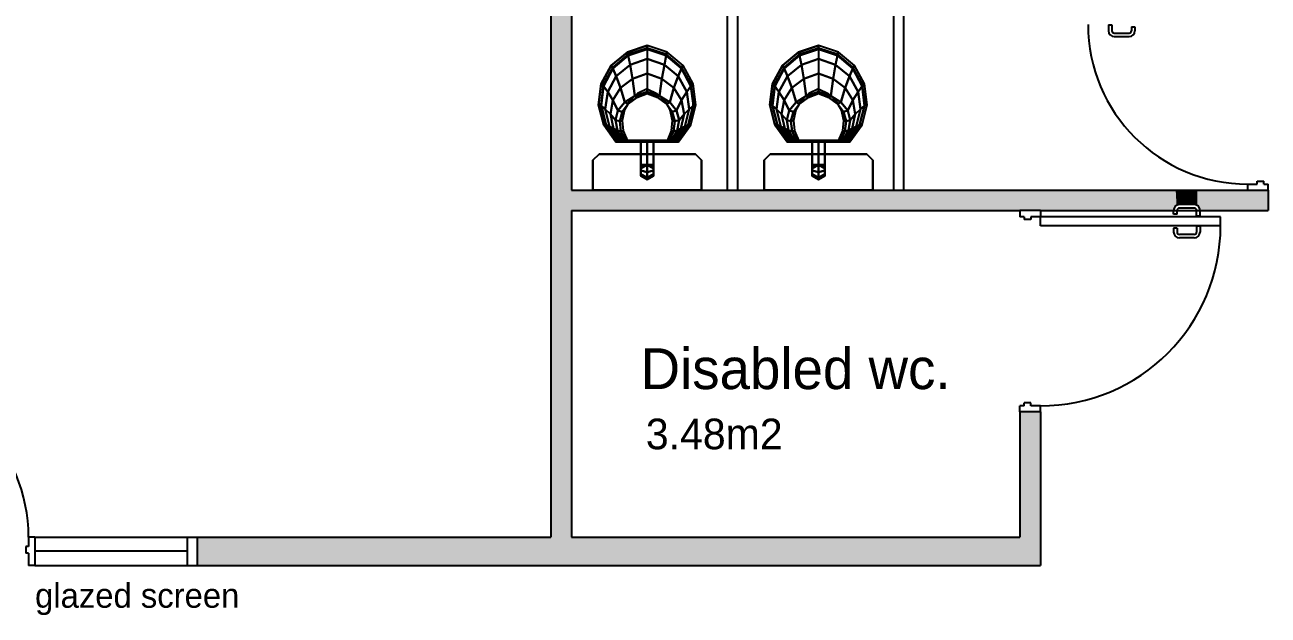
# Model space of a CAD drawing. Extents: x -3138 to 23381, y 5420 to 23275.
# Drawn here: x 5842 to 11923, y 15724 to 18612 of the extents above; entities that cross this region are included whole.
import ezdxf

# ---------------------------------------------------------------- set-up
doc = ezdxf.new("R2010")
doc.units = 0
for name, color, linetype in [('A-DOORS___FRAMES-G', 150, 'CONTINUOUS'), ('A-EXTERNAL_-WALL_G', 7, 'CONTINUOUS'), ('A-INTERNAL_WALL_G', 7, 'CONTINUOUS'), ('A-SANITARYFIXTURE-G', 140, 'CONTINUOUS'), ('AREA', 6, 'CONTINUOUS'), ('ROOM_TITLES', 7, 'CONTINUOUS'), ('TEXT', 7, 'CONTINUOUS'), ('WALLSHADE', 254, 'CONTINUOUS')]:
    doc.layers.add(name, color=color, linetype=linetype)
doc.styles.add('STYLE2', font='comic.ttf', dxfattribs={"height": 200})

# ---------------------------------------------------------------- blocks, each defined once
blk = doc.blocks.new('*U13')
at = {"layer": 'WALLSHADE', "linetype": 'CONTINUOUS'}
for points in [[(8414.7, 15966.1), (8414.7, 22415.1), (8514.7, 15966.1)], [(8514.7, 15966.1), (8414.7, 22415.1), (8514.7, 22415.1)], [(8514.7, 17703.1), (8514.7, 17803.1), (8554.7, 17703.1)], [(8554.7, 17703.1), (8514.7, 17803.1), (8554.7, 17803.1)], [(8554.7, 17703.1), (8554.7, 17803.1), (8632.7, 17703.1)], [(8632.7, 17703.1), (8554.7, 17803.1), (8632.7, 17803.1)], [(8632.7, 17703.1), (8632.7, 17803.1), (8633.9, 17703.1)], [(8633.9, 17703.1), (8632.7, 17803.1), (8633.9, 17803.1)], [(8633.9, 17703.1), (8633.9, 17803.1), (8637.4, 17703.1)], [(8637.4, 17703.1), (8633.9, 17803.1), (8637.4, 17802.4)], [(8637.4, 17703.1), (8637.4, 17802.4), (8640.9, 17703.1)], [(8640.9, 17703.1), (8637.4, 17802.4), (8640.9, 17802.4)], [(8644.4, 17703.1), (8640.9, 17802.4), (8644.4, 17803.1)], [(8640.9, 17703.1), (8640.9, 17802.4), (8644.4, 17703.1)], [(8644.4, 17703.1), (8644.4, 17803.1), (9110.7, 17703.1)], [(9110.7, 17703.1), (8644.4, 17803.1), (9110.7, 17803.1)], [(9110.7, 17703.1), (9110.7, 17803.1), (9471.6, 17703.1)], [(9471.6, 17703.1), (9110.7, 17803.1), (9471.6, 17803.1)], [(9471.6, 17703.1), (9471.6, 17803.1), (9475.1, 17703.1)], [(9475.1, 17703.1), (9471.6, 17803.1), (9475.1, 17802.4)], [(9475.1, 17703.1), (9475.1, 17802.4), (9478.7, 17703.1)], [(9478.7, 17703.1), (9475.1, 17802.4), (9478.7, 17802.4)], [(9482.1, 17703.1), (9478.7, 17802.4), (9482.1, 17803.1)], [(9478.7, 17703.1), (9478.7, 17802.4), (9482.1, 17703.1)], [(9482.1, 17703.1), (9482.1, 17803.1), (9891.7, 17703.1)], [(9891.7, 17703.1), (9482.1, 17803.1), (9891.7, 17803.1)], [(9891.7, 17703.1), (9891.7, 17803.1), (9991.7, 17703.1)], [(9991.7, 17703.1), (9891.7, 17803.1), (9991.7, 17803.1)], [(9991.7, 17703.1), (9991.7, 17803.1), (10020.7, 17703.1)], [(10020.7, 17703.1), (9991.7, 17803.1), (10020.7, 17803.1)], [(10020.7, 17703.1), (10020.7, 17803.1), (10047.7, 17703.1)], [(10047.7, 17703.1), (10020.7, 17803.1), (10047.7, 17803.1)], [(10047.7, 17703.1), (10047.7, 17803.1), (10120, 17703.1)], [(10120, 17703.1), (10047.7, 17803.1), (10120, 17803.1)], [(10120, 17703.1), (10120, 17803.1), (10120.7, 17703.1)], [(10120.7, 17703.1), (10120, 17803.1), (10120.7, 17803.1)], [(10120.7, 17703.1), (10120.7, 17803.1), (10708.7, 17703.1)], [(10708.7, 17703.1), (10120.7, 17803.1), (10708.7, 17803.1)], [(10708.7, 17703.1), (10708.7, 17803.1), (10808.7, 17703.1)], [(10808.7, 17703.1), (10708.7, 17803.1), (10808.7, 17803.1)], [(10808.7, 17703.1), (10808.7, 17803.1), (10882.7, 17703.1)], [(10882.7, 17703.1), (10808.7, 17803.1), (10882.7, 17803.1)], [(10882.7, 17703.1), (10882.7, 17803.1), (10997.7, 17703.1)], [(10997.7, 17703.1), (10882.7, 17803.1), (10997.7, 17803.1)], [(10997.7, 17703.1), (10997.7, 17803.1), (11097.7, 17703.1)], [(11097.7, 17703.1), (10997.7, 17803.1), (11097.7, 17803.1)], [(11097.7, 17703.1), (11097.7, 17803.1), (11187.7, 17703.1)], [(11187.7, 17703.1), (11097.7, 17803.1), (11187.7, 17803.1)], [(11187.7, 17703.1), (11187.7, 17803.1), (11460.3, 17703.1)], [(11460.3, 17703.1), (11187.7, 17803.1), (11460.3, 17803.1)], [(11460.3, 17704.2), (11460.3, 17803.1), (11460.8, 17709.1)], [(11460.8, 17709.1), (11460.3, 17803.1), (11460.8, 17803.1)], [(11460.8, 17709.1), (11460.8, 17803.1), (11462, 17713.9)], [(11462, 17713.9), (11460.8, 17803.1), (11462, 17803.1)], [(11462, 17713.9), (11462, 17803.1), (11464.1, 17718.4)], [(11464.1, 17718.4), (11462, 17803.1), (11464.1, 17803.1)], [(11464.1, 17718.4), (11464.1, 17803.1), (11467, 17722.5)], [(11467, 17722.5), (11464.1, 17803.1), (11467, 17803.1)], [(11467, 17722.5), (11467, 17803.1), (11470.5, 17726)], [(11470.5, 17726), (11467, 17803.1), (11470.5, 17803.1)], [(11470.5, 17726), (11470.5, 17803.1), (11474.6, 17728.9)], [(11474.6, 17728.9), (11470.5, 17803.1), (11474.6, 17803.1)], [(11474.6, 17728.9), (11474.6, 17803.1), (11479.1, 17731)], [(11479.1, 17731), (11474.6, 17803.1), (11479.1, 17803.1)], [(11479.1, 17731), (11479.1, 17803.1), (11483.9, 17732.2)], [(11483.9, 17732.2), (11479.1, 17803.1), (11483.9, 17803.1)], [(11483.9, 17732.2), (11483.9, 17803.1), (11488.8, 17732.7)], [(11488.8, 17732.7), (11483.9, 17803.1), (11488.8, 17803.1)], [(11488.8, 17732.7), (11488.8, 17803.1), (11561.3, 17732.7)], [(11561.3, 17732.7), (11488.8, 17803.1), (11561.3, 17803.1)], [(11561.3, 17732.7), (11561.3, 17803.1), (11566.3, 17732.2)], [(11566.3, 17732.2), (11561.3, 17803.1), (11566.3, 17803.1)], [(11566.3, 17732.2), (11566.3, 17803.1), (11571.1, 17731)], [(11571.1, 17731), (11566.3, 17803.1), (11571.1, 17803.1)], [(11571.1, 17731), (11571.1, 17803.1), (11575.6, 17728.9)], [(11575.6, 17728.9), (11571.1, 17803.1), (11575.6, 17803.1)], [(11575.6, 17728.9), (11575.6, 17803.1), (11579.6, 17726)], [(11579.6, 17726), (11575.6, 17803.1), (11579.6, 17803.1)], [(11579.6, 17726), (11579.6, 17803.1), (11583.2, 17722.5)], [(11583.2, 17722.5), (11579.6, 17803.1), (11583.2, 17803.1)], [(11583.2, 17722.5), (11583.2, 17803.1), (11586, 17718.4)], [(11586, 17718.4), (11583.2, 17803.1), (11586, 17803.1)], [(11586, 17718.4), (11586, 17803.1), (11588.1, 17713.9)], [(11588.1, 17713.9), (11586, 17803.1), (11588.1, 17803.1)], [(11588.1, 17713.9), (11588.1, 17803.1), (11589.4, 17709.1)], [(11589.4, 17709.1), (11588.1, 17803.1), (11589.4, 17803.1)], [(11589.4, 17709.1), (11589.4, 17803.1), (11589.8, 17704.2)], [(11589.8, 17704.2), (11589.4, 17803.1), (11589.8, 17803.1)], [(11589.8, 17703.1), (11589.8, 17803.1), (11822.7, 17703.1)], [(11822.7, 17703.1), (11589.8, 17803.1), (11822.7, 17803.1)], [(11822.7, 17703.1), (11822.7, 17803.1), (11922.7, 17703.1)], [(11922.7, 17703.1), (11822.7, 17803.1), (11922.7, 17803.1)], [(10708.7, 15966.1), (10708.7, 16718.1), (10808.7, 15966.1)], [(10808.7, 15966.1), (10708.7, 16718.1), (10808.7, 16718.1)], [(6684.7, 15966.1), (6684.7, 16106.1), (7107.7, 15966.1)], [(7107.7, 15966.1), (6684.7, 16106.1), (7107.7, 16106.1)], [(7107.7, 15966.1), (7107.7, 16106.1), (7466.7, 15966.1)], [(7466.7, 15966.1), (7107.7, 16106.1), (7466.7, 16106.1)], [(7466.7, 15966.1), (7466.7, 16106.1), (7566.7, 15966.1)], [(7566.7, 15966.1), (7466.7, 16106.1), (7566.7, 16106.1)], [(7566.7, 15966.1), (7566.7, 16106.1), (8115.7, 15966.1)], [(8115.7, 15966.1), (7566.7, 16106.1), (8115.7, 16106.1)], [(8115.7, 15966.1), (8115.7, 16106.1), (8118, 15966.1)], [(8118, 15966.1), (8115.7, 16106.1), (8118, 16106.1)], [(8118, 15966.1), (8118, 16106.1), (8118.5, 15966.1)], [(8118.5, 15966.1), (8118, 16106.1), (8118.5, 16106.1)], [(8118.5, 15966.1), (8118.5, 16106.1), (8119.7, 15966.1)], [(8119.7, 15966.1), (8118.5, 16106.1), (8119.7, 16106.1)], [(8119.7, 15966.1), (8119.7, 16106.1), (8121.8, 15966.1)], [(8121.8, 15966.1), (8119.7, 16106.1), (8121.8, 16106.1)], [(8121.8, 15966.1), (8121.8, 16106.1), (8124.7, 15966.1)], [(8124.7, 15966.1), (8121.8, 16106.1), (8124.7, 16106.1)], [(8124.7, 15966.1), (8124.7, 16106.1), (8128.2, 15966.1)], [(8128.2, 15966.1), (8124.7, 16106.1), (8128.2, 16106.1)], [(8128.2, 15966.1), (8128.2, 16106.1), (8132.3, 15966.1)], [(8132.3, 15966.1), (8128.2, 16106.1), (8132.3, 16106.1)], [(8132.3, 15966.1), (8132.3, 16106.1), (8136.8, 15966.1)], [(8136.8, 15966.1), (8132.3, 16106.1), (8136.8, 16106.1)], [(8136.8, 15966.1), (8136.8, 16106.1), (8141.6, 15966.1)], [(8141.6, 15966.1), (8136.8, 16106.1), (8141.6, 16106.1)], [(8141.6, 15966.1), (8141.6, 16106.1), (8146.5, 15966.1)], [(8146.5, 15966.1), (8141.6, 16106.1), (8146.5, 16106.1)], [(8146.5, 15966.1), (8146.5, 16106.1), (8219, 15966.1)], [(8219, 15966.1), (8146.5, 16106.1), (8219, 16106.1)], [(8219, 15966.1), (8219, 16106.1), (8224, 15966.1)], [(8224, 15966.1), (8219, 16106.1), (8224, 16106.1)], [(8224, 15966.1), (8224, 16106.1), (8228.8, 15966.1)], [(8228.8, 15966.1), (8224, 16106.1), (8228.8, 16106.1)], [(8228.8, 15966.1), (8228.8, 16106.1), (8233.3, 15966.1)], [(8233.3, 15966.1), (8228.8, 16106.1), (8233.3, 16106.1)], [(8233.3, 15966.1), (8233.3, 16106.1), (8237.3, 15966.1)], [(8237.3, 15966.1), (8233.3, 16106.1), (8237.3, 16106.1)], [(8237.3, 15966.1), (8237.3, 16106.1), (8240.9, 15966.1)], [(8240.9, 15966.1), (8237.3, 16106.1), (8240.9, 16106.1)], [(8240.9, 15966.1), (8240.9, 16106.1), (8243.7, 15966.1)], [(8243.7, 15966.1), (8240.9, 16106.1), (8243.7, 16106.1)], [(8243.7, 15966.1), (8243.7, 16106.1), (8245.8, 15966.1)], [(8245.8, 15966.1), (8243.7, 16106.1), (8245.8, 16106.1)], [(8245.8, 15966.1), (8245.8, 16106.1), (8247.1, 15966.1)], [(8247.1, 15966.1), (8245.8, 16106.1), (8247.1, 16106.1)], [(8247.1, 15966.1), (8247.1, 16106.1), (8247.5, 15966.1)], [(8247.5, 15966.1), (8247.1, 16106.1), (8247.5, 16106.1)], [(8247.5, 15966.1), (8247.5, 16106.1), (8414.7, 15966.1)], [(8414.7, 15966.1), (8247.5, 16106.1), (8414.7, 16106.1)], [(8514.7, 15966.1), (8514.7, 16106.1), (8554.7, 15966.1)], [(8554.7, 15966.1), (8514.7, 16106.1), (8554.7, 16106.1)], [(8554.7, 15966.1), (8554.7, 16106.1), (8632.7, 15966.1)], [(8632.7, 15966.1), (8554.7, 16106.1), (8632.7, 16106.1)], [(8632.7, 15966.1), (8632.7, 16106.1), (8633.9, 15966.1)], [(8633.9, 15966.1), (8632.7, 16106.1), (8633.9, 16106.1)], [(8633.9, 15966.1), (8633.9, 16106.1), (8637.4, 15966.1)], [(8637.4, 15966.1), (8633.9, 16106.1), (8637.4, 16106.1)], [(8637.4, 15966.1), (8637.4, 16106.1), (8640.9, 15966.1)], [(8640.9, 15966.1), (8637.4, 16106.1), (8640.9, 16106.1)], [(8640.9, 15966.1), (8640.9, 16106.1), (8644.4, 15966.1)], [(8644.4, 15966.1), (8640.9, 16106.1), (8644.4, 16106.1)], [(8644.4, 15966.1), (8644.4, 16106.1), (9110.7, 15966.1)], [(9110.7, 15966.1), (8644.4, 16106.1), (9110.7, 16106.1)], [(9110.7, 15966.1), (9110.7, 16106.1), (9471.6, 15966.1)], [(9471.6, 15966.1), (9110.7, 16106.1), (9471.6, 16106.1)], [(9471.6, 15966.1), (9471.6, 16106.1), (9475.1, 15966.1)], [(9475.1, 15966.1), (9471.6, 16106.1), (9475.1, 16106.1)], [(9475.1, 15966.1), (9475.1, 16106.1), (9478.7, 15966.1)], [(9478.7, 15966.1), (9475.1, 16106.1), (9478.7, 16106.1)], [(9478.7, 15966.1), (9478.7, 16106.1), (9482.1, 15966.1)], [(9482.1, 15966.1), (9478.7, 16106.1), (9482.1, 16106.1)], [(9482.1, 15966.1), (9482.1, 16106.1), (9891.7, 15966.1)], [(9891.7, 15966.1), (9482.1, 16106.1), (9891.7, 16106.1)], [(9891.7, 15966.1), (9891.7, 16106.1), (9991.7, 15966.1)], [(9991.7, 15966.1), (9891.7, 16106.1), (9991.7, 16106.1)], [(9991.7, 15966.1), (9991.7, 16106.1), (10020.7, 15966.1)], [(10020.7, 15966.1), (9991.7, 16106.1), (10020.7, 16106.1)], [(10020.7, 15966.1), (10020.7, 16106.1), (10047.7, 15966.1)], [(10047.7, 15966.1), (10020.7, 16106.1), (10047.7, 16106.1)], [(10047.7, 15966.1), (10047.7, 16106.1), (10120, 15966.1)], [(10120, 15966.1), (10047.7, 16106.1), (10120, 16106.1)], [(10120, 15966.1), (10120, 16106.1), (10120.7, 15966.1)], [(10120.7, 15966.1), (10120, 16106.1), (10120.7, 16106.1)], [(10120.7, 15966.1), (10120.7, 16106.1), (10708.7, 15966.1)], [(10708.7, 15966.1), (10120.7, 16106.1), (10708.7, 16106.1)]]:
    blk.add_solid(points, dxfattribs=at)
blk = doc.blocks.new('*X17')
at = {"layer": 'A-SANITARYFIXTURE-G', "color": 140, "linetype": 'CONTINUOUS'}
for points in [[(9626.2, 18478.7, 472), (9632.1, 18468.2, 483.8), (9723.4, 18498.6, 483.8), (9723.4, 18511.1, 472)], [(9723.4, 18511.1, 472), (9723.4, 18498.6, 483.8), (9814.7, 18468.2, 483.8), (9820.5, 18478.7, 472)], [(9547.6, 18413.1, 472), (9556.9, 18405.5, 483.8), (9632.1, 18468.2, 483.8), (9626.2, 18478.7, 472)], [(9820.5, 18478.7, 472), (9814.7, 18468.2, 483.8), (9889.9, 18405.5, 483.8), (9899.2, 18413.1, 472)], [(9498.4, 18323.3, 472), (9509.8, 18319.6, 483.8), (9556.9, 18405.5, 483.8), (9547.6, 18413.1, 472)], [(9899.2, 18413.1, 472), (9889.9, 18405.5, 483.8), (9937, 18319.6, 483.8), (9948.4, 18323.3, 472)], [(9485.4, 18221.7, 472), (9497.4, 18222.4, 483.8), (9509.8, 18319.6, 483.8), (9498.4, 18323.3, 472)], [(9948.4, 18323.3, 472), (9937, 18319.6, 483.8), (9949.4, 18222.4, 483.8), (9961.4, 18221.7, 472)], [(9510.4, 18122.4, 472), (9521.3, 18127.4, 483.8), (9497.4, 18222.4, 483.8), (9485.4, 18221.7, 472)], [(9961.4, 18221.7, 472), (9949.4, 18222.4, 483.8), (9925.5, 18127.4, 483.8), (9936.4, 18122.4, 472)], [(9510.4, 18122.4, 472), (9570, 18039.1, 472), (9579.6, 18045.9, 483.8), (9521.3, 18127.4, 483.8)], [(9936.4, 18122.4, 472), (9925.5, 18127.4, 483.8), (9867.2, 18045.9, 483.8), (9876.8, 18039.1, 472)], [(9867.2, 18045.9, 483.8), (9579.6, 18045.9, 483.8), (9570, 18039.1, 472), (9876.8, 18039.1, 472)], [(9626.4, 18044.9), (9626.4, 18039.1), (9570, 18039.1, 472)], [(9876.8, 18039.2, 472), (9570, 18039.2, 472), (9626.4, 18039.2), (9820.4, 18039.1)], [(9867.2, 18045.9, 507.4), (9579.6, 18045.9, 507.4), (9579.6, 18045.9, 483.8), (9867.2, 18045.9, 483.8)], [(9820.4, 18044.9), (9876.8, 18039.1, 472), (9876.8, 18039.1, 472), (9820.4, 18039.1)], [(9458.1, 17950.6, 708), (9458.1, 17950.6, 1156.4), (9487.6, 17980.1, 1156.4), (9487.6, 17980.1, 708)], [(9458.1, 17803.1, 708), (9458.1, 17803.1, 1156.4), (9458.1, 17950.6, 1156.4), (9458.1, 17950.6, 708)], [(9487.6, 17980.1, 708), (9487.6, 17980.1, 1156.4), (9959.2, 17980.1, 1156.4), (9959.2, 17980.1, 708)], [(9959.2, 17980.1, 708), (9959.2, 17980.1, 1156.4), (9988.7, 17950.6, 1156.4), (9988.7, 17950.6, 708)], [(9988.7, 17950.6, 708), (9988.7, 17950.6, 1156.4), (9988.7, 17803.1, 1156.4), (9988.7, 17803.1, 708)], [(9988.7, 17803.1, 708), (9988.7, 17803.1, 1156.4), (9458.1, 17803.1, 1156.4), (9458.1, 17803.1, 708)]]:
    blk.add_3dface(points, dxfattribs=at)
for points, invisible_edges in [([(9632.1, 18468.2, 507.4), (9814.7, 18468.2, 507.4), (9814.7, 18468.2, 507.4), (9723.4, 18498.6, 507.4)], 1), ([(9889.9, 18405.5, 507.4), (9814.7, 18468.2, 507.4), (9632.1, 18468.2, 507.4), (9556.9, 18405.5, 507.4)], 10), ([(9937, 18319.6, 507.4), (9889.9, 18405.5, 507.4), (9556.9, 18405.5, 507.4), (9509.8, 18319.6, 507.4)], 10), ([(9497.4, 18222.4, 507.4), (9949.4, 18222.4, 507.4), (9937, 18319.6, 507.4), (9509.8, 18319.6, 507.4)], 5), ([(9521.3, 18127.4, 507.4), (9925.5, 18127.4, 507.4), (9949.4, 18222.4, 507.4), (9497.4, 18222.4, 507.4)], 5), ([(9867.2, 18045.9, 507.4), (9925.5, 18127.4, 507.4), (9521.3, 18127.4, 507.4), (9579.6, 18045.9, 507.4)], 2), ([(9959.2, 17980.1, 708), (9988.7, 17950.6, 708), (9458.1, 17950.6, 708), (9487.6, 17980.1, 708)], 2), ([(9959.2, 17980.1, 1156.4), (9487.6, 17980.1, 1156.4), (9458.1, 17950.6, 1156.4), (9988.7, 17950.6, 1156.4)], 4), ([(9458.1, 17803.1, 708), (9458.1, 17950.6, 708), (9988.7, 17950.6, 708), (9988.7, 17803.1, 708)], 2), ([(9458.1, 17803.1, 1156.4), (9988.7, 17803.1, 1156.4), (9988.7, 17950.6, 1156.4), (9458.1, 17950.6, 1156.4)], 4)]:
    blk.add_3dface(points, dxfattribs=dict(at, invisible_edges=invisible_edges))
mesh = blk.add_polymesh((7, 7), dxfattribs=at)
for k, corner in enumerate([(9570, 18039.1, 472), (9510.4, 18122.4, 472), (9485.4, 18221.7, 472), (9498.4, 18323.3, 472), (9547.6, 18413.1, 472), (9626.2, 18478.7, 472), (9723.4, 18511.1, 472), (9579.4, 18040.1, 393.3), (9522.3, 18120.5, 392), (9497.8, 18215.8, 388.6), (9509.4, 18312.9, 384.3), (9555.6, 18398.6, 379.9), (9630.3, 18461.5, 376.6), (9723.4, 18492.8, 375.3), (9588.8, 18041, 314.7), (9539.1, 18114.4, 312.8), (9518.5, 18199.4, 308), (9529.9, 18285.2, 301.8), (9572.1, 18360.8, 295.6), (9639.5, 18416.5, 290.9), (9723.4, 18445.4, 289), (9598.2, 18042, 236), (9558.2, 18105.3, 234.9), (9543.2, 18175.2, 232.3), (9555.2, 18243.9, 228.8), (9592.7, 18303.9, 225.4), (9651.2, 18348.6, 222.7), (9723.4, 18373.6, 221.7), (9607.6, 18043, 157.3), (9577.3, 18095, 159.3), (9568, 18146.3, 164.1), (9580.5, 18193.7, 170.4), (9613.4, 18233.9, 176.6), (9662.9, 18264.2, 181.5), (9723.4, 18283.9, 183.4), (9617, 18044, 78.7), (9594.1, 18091.8, 80), (9588.6, 18140.4, 83.2), (9601, 18186.3, 87.4), (9629.8, 18225.9, 91.6), (9672.1, 18256.7, 94.9), (9723.4, 18276.9, 96.2), (9626.4, 18044.9), (9606, 18092.9), (9601.1, 18144.9), (9612, 18195.8), (9637.9, 18241.1), (9676.2, 18276.5), (9723.4, 18298.7)]):
    mesh.set_mesh_vertex(divmod(k, 7), corner)
mesh = blk.add_polymesh((2, 13), dxfattribs=at)
for k, corner in enumerate([(9867.2, 18045.9, 507.4), (9925.5, 18127.4, 507.4), (9949.4, 18222.4, 507.4), (9937, 18319.6, 507.4), (9889.9, 18405.5, 507.4), (9814.7, 18468.2, 507.4), (9723.4, 18498.6, 507.4), (9632.1, 18468.2, 507.4), (9556.9, 18405.5, 507.4), (9509.8, 18319.6, 507.4), (9497.4, 18222.4, 507.4), (9521.3, 18127.4, 507.4), (9579.6, 18045.9, 507.4), (9867.2, 18045.9, 483.8), (9925.5, 18127.4, 483.8), (9949.4, 18222.4, 483.8), (9937, 18319.6, 483.8), (9889.9, 18405.5, 483.8), (9814.7, 18468.2, 483.8), (9723.4, 18498.6, 483.8), (9632.1, 18468.2, 483.8), (9556.9, 18405.5, 483.8), (9509.8, 18319.6, 483.8), (9497.4, 18222.4, 483.8), (9521.3, 18127.4, 483.8), (9579.6, 18045.9, 483.8)]):
    mesh.set_mesh_vertex(divmod(k, 13), corner)
mesh = blk.add_polymesh((7, 7), dxfattribs=at)
for k, corner in enumerate([(9876.8, 18039.1, 472), (9936.4, 18122.4, 472), (9961.4, 18221.7, 472), (9948.4, 18323.3, 472), (9899.2, 18413.1, 472), (9820.5, 18478.7, 472), (9723.4, 18511.1, 472), (9867.4, 18040.1, 393.3), (9924.4, 18120.5, 392), (9948.9, 18215.8, 388.6), (9937.3, 18312.9, 384.3), (9891.1, 18398.6, 379.9), (9816.5, 18461.5, 376.6), (9723.4, 18492.8, 375.3), (9858, 18041, 314.7), (9907.7, 18114.4, 312.8), (9928.3, 18199.4, 308), (9916.8, 18285.2, 301.8), (9874.7, 18360.8, 295.6), (9807.3, 18416.5, 290.9), (9723.4, 18445.4, 289), (9848.6, 18042, 236), (9888.6, 18105.3, 234.9), (9903.5, 18175.2, 232.3), (9891.6, 18243.9, 228.8), (9854, 18303.9, 225.4), (9795.6, 18348.6, 222.7), (9723.4, 18373.6, 221.7), (9839.2, 18043, 157.3), (9869.4, 18095, 159.3), (9878.8, 18146.3, 164.1), (9866.3, 18193.7, 170.4), (9833.4, 18233.9, 176.6), (9783.8, 18264.2, 181.5), (9723.4, 18283.9, 183.4), (9829.8, 18044, 78.7), (9852.7, 18091.8, 80), (9858.1, 18140.4, 83.2), (9845.8, 18186.3, 87.4), (9816.9, 18225.9, 91.6), (9774.7, 18256.7, 94.9), (9723.4, 18276.9, 96.2), (9820.4, 18044.9), (9840.8, 18092.9), (9845.7, 18144.9), (9834.7, 18195.8), (9808.9, 18241.1), (9770.6, 18276.5), (9723.4, 18298.7)]):
    mesh.set_mesh_vertex(divmod(k, 7), corner)
mesh = blk.add_polymesh((2, 7), dxfattribs=at)
for k, corner in enumerate([(9692.7, 17926.9, 411), (9723.4, 17926.9, 428.7), (9754, 17926.9, 411), (9754, 17926.9, 375.6), (9723.4, 17926.9, 357.9), (9692.7, 17926.9, 375.6), (9692.7, 17926.9, 411), (9692.7, 18039.9, 411), (9723.4, 18039.9, 428.7), (9754, 18039.9, 411), (9754, 18039.9, 375.6), (9723.4, 18039.9, 357.9), (9692.7, 18039.9, 375.6), (9692.7, 18039.9, 411)]):
    mesh.set_mesh_vertex(divmod(k, 7), corner)
mesh = blk.add_polymesh((2, 7), dxfattribs=at)
for k, corner in enumerate([(9723.4, 17927, 708), (9692.7, 17909.3, 708), (9692.7, 17873.9, 708), (9723.4, 17856.2, 708), (9754, 17873.9, 708), (9754, 17909.3, 708), (9723.4, 17927, 708), (9723.4, 17927, 428.7), (9692.7, 17909.3, 428.7), (9692.7, 17873.9, 428.7), (9723.4, 17856.2, 428.7), (9754, 17873.9, 428.7), (9754, 17909.3, 428.7), (9723.4, 17927, 428.7)]):
    mesh.set_mesh_vertex(divmod(k, 7), corner)
mesh = blk.add_polymesh((4, 7), dxfattribs=at)
for k, corner in enumerate([(9723.4, 17926.9, 428.7), (9692.7, 17909.2, 428.7), (9692.7, 17873.8, 428.7), (9723.4, 17856.1, 428.7), (9754, 17873.8, 428.7), (9754, 17909.2, 428.7), (9723.4, 17926.9, 428.7), (9723.4, 17926.9, 428.7), (9692.7, 17911.5, 419.9), (9692.7, 17880.9, 402.2), (9723.4, 17865.5, 393.3), (9754, 17880.9, 402.2), (9754, 17911.5, 419.9), (9723.4, 17926.9, 428.7), (9723.4, 17926.9, 428.7), (9692.7, 17918, 413.4), (9692.7, 17900.3, 382.7), (9723.4, 17891.5, 367.4), (9754, 17900.3, 382.7), (9754, 17918, 413.4), (9723.4, 17926.9, 428.7), (9723.4, 17926.9, 428.7), (9692.7, 17926.9, 411), (9692.7, 17926.9, 375.6), (9723.4, 17926.9, 357.9), (9754, 17926.9, 375.6), (9754, 17926.9, 411), (9723.4, 17926.9, 428.7)]):
    mesh.set_mesh_vertex(divmod(k, 7), corner)
blk = doc.blocks.new('*X18')
at = {"layer": 'A-SANITARYFIXTURE-G', "color": 140, "linetype": 'CONTINUOUS'}
for points in [[(8788.5, 18478.7, 472), (8794.3, 18468.2, 483.8), (8885.6, 18498.6, 483.8), (8885.6, 18511.1, 472)], [(8885.6, 18511.1, 472), (8885.6, 18498.6, 483.8), (8977, 18468.2, 483.8), (8982.8, 18478.7, 472)], [(8709.9, 18413.1, 472), (8719.1, 18405.5, 483.8), (8794.3, 18468.2, 483.8), (8788.5, 18478.7, 472)], [(8982.8, 18478.7, 472), (8977, 18468.2, 483.8), (9052.2, 18405.5, 483.8), (9061.4, 18413.1, 472)], [(8660.6, 18323.3, 472), (8672.1, 18319.6, 483.8), (8719.1, 18405.5, 483.8), (8709.9, 18413.1, 472)], [(9061.4, 18413.1, 472), (9052.2, 18405.5, 483.8), (9099.2, 18319.6, 483.8), (9110.6, 18323.3, 472)], [(8647.7, 18221.7, 472), (8659.6, 18222.4, 483.8), (8672.1, 18319.6, 483.8), (8660.6, 18323.3, 472)], [(9110.6, 18323.3, 472), (9099.2, 18319.6, 483.8), (9111.7, 18222.4, 483.8), (9123.6, 18221.7, 472)], [(8672.7, 18122.4, 472), (8683.6, 18127.4, 483.8), (8659.6, 18222.4, 483.8), (8647.7, 18221.7, 472)], [(9123.6, 18221.7, 472), (9111.7, 18222.4, 483.8), (9087.7, 18127.4, 483.8), (9098.6, 18122.4, 472)], [(8672.7, 18122.4, 472), (8732.2, 18039.1, 472), (8741.8, 18045.9, 483.8), (8683.6, 18127.4, 483.8)], [(9098.6, 18122.4, 472), (9087.7, 18127.4, 483.8), (9029.5, 18045.9, 483.8), (9039, 18039.1, 472)], [(9029.5, 18045.9, 483.8), (8741.8, 18045.9, 483.8), (8732.2, 18039.1, 472), (9039, 18039.1, 472)], [(8788.7, 18044.9), (8788.7, 18039.1), (8732.2, 18039.1, 472)], [(9039, 18039.2, 472), (8732.2, 18039.2, 472), (8788.7, 18039.2), (8982.6, 18039.1)], [(9029.5, 18045.9, 507.4), (8741.8, 18045.9, 507.4), (8741.8, 18045.9, 483.8), (9029.5, 18045.9, 483.8)], [(8982.6, 18044.9), (9039, 18039.1, 472), (9039, 18039.1, 472), (8982.6, 18039.1)], [(8620.3, 17950.6, 708), (8620.3, 17950.6, 1156.4), (8649.8, 17980.1, 1156.4), (8649.8, 17980.1, 708)], [(8620.3, 17803.1, 708), (8620.3, 17803.1, 1156.4), (8620.3, 17950.6, 1156.4), (8620.3, 17950.6, 708)], [(8649.8, 17980.1, 708), (8649.8, 17980.1, 1156.4), (9121.4, 17980.1, 1156.4), (9121.4, 17980.1, 708)], [(9121.4, 17980.1, 708), (9121.4, 17980.1, 1156.4), (9150.9, 17950.6, 1156.4), (9150.9, 17950.6, 708)], [(9150.9, 17950.6, 708), (9150.9, 17950.6, 1156.4), (9150.9, 17803.1, 1156.4), (9150.9, 17803.1, 708)], [(9150.9, 17803.1, 708), (9150.9, 17803.1, 1156.4), (8620.3, 17803.1, 1156.4), (8620.3, 17803.1, 708)]]:
    blk.add_3dface(points, dxfattribs=at)
for points, invisible_edges in [([(8794.3, 18468.2, 507.4), (8977, 18468.2, 507.4), (8977, 18468.2, 507.4), (8885.6, 18498.6, 507.4)], 1), ([(9052.2, 18405.5, 507.4), (8977, 18468.2, 507.4), (8794.3, 18468.2, 507.4), (8719.1, 18405.5, 507.4)], 10), ([(9099.2, 18319.6, 507.4), (9052.2, 18405.5, 507.4), (8719.1, 18405.5, 507.4), (8672.1, 18319.6, 507.4)], 10), ([(8659.6, 18222.4, 507.4), (9111.7, 18222.4, 507.4), (9099.2, 18319.6, 507.4), (8672.1, 18319.6, 507.4)], 5), ([(8683.6, 18127.4, 507.4), (9087.7, 18127.4, 507.4), (9111.7, 18222.4, 507.4), (8659.6, 18222.4, 507.4)], 5), ([(9029.5, 18045.9, 507.4), (9087.7, 18127.4, 507.4), (8683.6, 18127.4, 507.4), (8741.8, 18045.9, 507.4)], 2), ([(9121.4, 17980.1, 708), (9150.9, 17950.6, 708), (8620.3, 17950.6, 708), (8649.8, 17980.1, 708)], 2), ([(9121.4, 17980.1, 1156.4), (8649.8, 17980.1, 1156.4), (8620.3, 17950.6, 1156.4), (9150.9, 17950.6, 1156.4)], 4), ([(8620.3, 17803.1, 708), (8620.3, 17950.6, 708), (9150.9, 17950.6, 708), (9150.9, 17803.1, 708)], 2), ([(8620.3, 17803.1, 1156.4), (9150.9, 17803.1, 1156.4), (9150.9, 17950.6, 1156.4), (8620.3, 17950.6, 1156.4)], 4)]:
    blk.add_3dface(points, dxfattribs=dict(at, invisible_edges=invisible_edges))
mesh = blk.add_polymesh((7, 7), dxfattribs=at)
for k, corner in enumerate([(8732.2, 18039.1, 472), (8672.7, 18122.4, 472), (8647.7, 18221.7, 472), (8660.6, 18323.3, 472), (8709.9, 18413.1, 472), (8788.5, 18478.7, 472), (8885.6, 18511.1, 472), (8741.6, 18040.1, 393.3), (8684.6, 18120.5, 392), (8660.1, 18215.8, 388.6), (8671.7, 18312.9, 384.3), (8717.9, 18398.6, 379.9), (8792.6, 18461.5, 376.6), (8885.6, 18492.8, 375.3), (8751.1, 18041, 314.7), (8701.3, 18114.4, 312.8), (8680.7, 18199.4, 308), (8692.2, 18285.2, 301.8), (8734.3, 18360.8, 295.6), (8801.7, 18416.5, 290.9), (8885.6, 18445.4, 289), (8760.5, 18042, 236), (8720.5, 18105.3, 234.9), (8705.5, 18175.2, 232.3), (8717.5, 18243.9, 228.8), (8755, 18303.9, 225.4), (8813.5, 18348.6, 222.7), (8885.6, 18373.6, 221.7), (8769.9, 18043, 157.3), (8739.6, 18095, 159.3), (8730.2, 18146.3, 164.1), (8742.7, 18193.7, 170.4), (8775.6, 18233.9, 176.6), (8825.2, 18264.2, 181.5), (8885.6, 18283.9, 183.4), (8779.3, 18044, 78.7), (8756.4, 18091.8, 80), (8750.9, 18140.4, 83.2), (8763.3, 18186.3, 87.4), (8792.1, 18225.9, 91.6), (8834.4, 18256.7, 94.9), (8885.6, 18276.9, 96.2), (8788.7, 18044.9), (8768.3, 18092.9), (8763.3, 18144.9), (8774.3, 18195.8), (8800.1, 18241.1), (8838.4, 18276.5), (8885.6, 18298.7)]):
    mesh.set_mesh_vertex(divmod(k, 7), corner)
mesh = blk.add_polymesh((2, 13), dxfattribs=at)
for k, corner in enumerate([(9029.5, 18045.9, 507.4), (9087.7, 18127.4, 507.4), (9111.7, 18222.4, 507.4), (9099.2, 18319.6, 507.4), (9052.2, 18405.5, 507.4), (8977, 18468.2, 507.4), (8885.6, 18498.6, 507.4), (8794.3, 18468.2, 507.4), (8719.1, 18405.5, 507.4), (8672.1, 18319.6, 507.4), (8659.6, 18222.4, 507.4), (8683.6, 18127.4, 507.4), (8741.8, 18045.9, 507.4), (9029.5, 18045.9, 483.8), (9087.7, 18127.4, 483.8), (9111.7, 18222.4, 483.8), (9099.2, 18319.6, 483.8), (9052.2, 18405.5, 483.8), (8977, 18468.2, 483.8), (8885.6, 18498.6, 483.8), (8794.3, 18468.2, 483.8), (8719.1, 18405.5, 483.8), (8672.1, 18319.6, 483.8), (8659.6, 18222.4, 483.8), (8683.6, 18127.4, 483.8), (8741.8, 18045.9, 483.8)]):
    mesh.set_mesh_vertex(divmod(k, 13), corner)
mesh = blk.add_polymesh((7, 7), dxfattribs=at)
for k, corner in enumerate([(9039, 18039.1, 472), (9098.6, 18122.4, 472), (9123.6, 18221.7, 472), (9110.6, 18323.3, 472), (9061.4, 18413.1, 472), (8982.8, 18478.7, 472), (8885.6, 18511.1, 472), (9029.6, 18040.1, 393.3), (9086.7, 18120.5, 392), (9111.2, 18215.8, 388.6), (9099.6, 18312.9, 384.3), (9053.4, 18398.6, 379.9), (8978.7, 18461.5, 376.6), (8885.6, 18492.8, 375.3), (9020.2, 18041, 314.7), (9070, 18114.4, 312.8), (9090.6, 18199.4, 308), (9079.1, 18285.2, 301.8), (9037, 18360.8, 295.6), (8969.6, 18416.5, 290.9), (8885.6, 18445.4, 289), (9010.8, 18042, 236), (9050.8, 18105.3, 234.9), (9065.8, 18175.2, 232.3), (9053.8, 18243.9, 228.8), (9016.3, 18303.9, 225.4), (8957.8, 18348.6, 222.7), (8885.6, 18373.6, 221.7), (9001.4, 18043, 157.3), (9031.7, 18095, 159.3), (9041.1, 18146.3, 164.1), (9028.6, 18193.7, 170.4), (8995.7, 18233.9, 176.6), (8946.1, 18264.2, 181.5), (8885.6, 18283.9, 183.4), (8992, 18044, 78.7), (9014.9, 18091.8, 80), (9020.4, 18140.4, 83.2), (9008, 18186.3, 87.4), (8979.2, 18225.9, 91.6), (8936.9, 18256.7, 94.9), (8885.6, 18276.9, 96.2), (8982.6, 18044.9), (9003, 18092.9), (9008, 18144.9), (8997, 18195.8), (8971.2, 18241.1), (8932.9, 18276.5), (8885.6, 18298.7)]):
    mesh.set_mesh_vertex(divmod(k, 7), corner)
mesh = blk.add_polymesh((2, 7), dxfattribs=at)
for k, corner in enumerate([(8855, 17926.9, 411), (8885.6, 17926.9, 428.7), (8916.3, 17926.9, 411), (8916.3, 17926.9, 375.6), (8885.6, 17926.9, 357.9), (8855, 17926.9, 375.6), (8855, 17926.9, 411), (8855, 18039.9, 411), (8885.6, 18039.9, 428.7), (8916.3, 18039.9, 411), (8916.3, 18039.9, 375.6), (8885.6, 18039.9, 357.9), (8855, 18039.9, 375.6), (8855, 18039.9, 411)]):
    mesh.set_mesh_vertex(divmod(k, 7), corner)
mesh = blk.add_polymesh((2, 7), dxfattribs=at)
for k, corner in enumerate([(8885.6, 17927, 708), (8855, 17909.3, 708), (8855, 17873.9, 708), (8885.6, 17856.2, 708), (8916.3, 17873.9, 708), (8916.3, 17909.3, 708), (8885.6, 17927, 708), (8885.6, 17927, 428.7), (8855, 17909.3, 428.7), (8855, 17873.9, 428.7), (8885.6, 17856.2, 428.7), (8916.3, 17873.9, 428.7), (8916.3, 17909.3, 428.7), (8885.6, 17927, 428.7)]):
    mesh.set_mesh_vertex(divmod(k, 7), corner)
mesh = blk.add_polymesh((4, 7), dxfattribs=at)
for k, corner in enumerate([(8885.6, 17926.9, 428.7), (8855, 17909.2, 428.7), (8855, 17873.8, 428.7), (8885.6, 17856.1, 428.7), (8916.3, 17873.8, 428.7), (8916.3, 17909.2, 428.7), (8885.6, 17926.9, 428.7), (8885.6, 17926.9, 428.7), (8855, 17911.5, 419.9), (8855, 17880.9, 402.2), (8885.6, 17865.5, 393.3), (8916.3, 17880.9, 402.2), (8916.3, 17911.5, 419.9), (8885.6, 17926.9, 428.7), (8885.6, 17926.9, 428.7), (8855, 17918, 413.4), (8855, 17900.3, 382.7), (8885.6, 17891.5, 367.4), (8916.3, 17900.3, 382.7), (8916.3, 17918, 413.4), (8885.6, 17926.9, 428.7), (8885.6, 17926.9, 428.7), (8855, 17926.9, 411), (8855, 17926.9, 375.6), (8885.6, 17926.9, 357.9), (8916.3, 17926.9, 375.6), (8916.3, 17926.9, 411), (8885.6, 17926.9, 428.7)]):
    mesh.set_mesh_vertex(divmod(k, 7), corner)

msp = doc.modelspace()

# ---------------------------------------------------------------- linework, layer by layer
at = {"layer": 'A-DOORS___FRAMES-G'}
for p, q in [((11141.8, 18611.8), (11158.8, 18611.8)), ((11141.8, 18611.8), (11141.8, 18583.3)), ((11158.8, 18611.8), (11158.8, 18583.3)), ((11170.3, 18571.8), (11242.8, 18571.8)), ((11170.3, 18554.8), (11242.8, 18554.8)), ((11254.3, 18601.8), (11254.3, 18583.3)), ((11254.3, 18601.8), (11271.3, 18601.8)), ((11271.3, 18601.8), (11271.3, 18583.3)), ((11822.7, 17803.1), (11822.7, 17833.1)), ((11822.7, 17833.1), (11868.7, 17833.1)), ((11868.7, 17833.1), (11868.7, 17847.1)), ((11868.7, 17847.1), (11901.7, 17847.1)), ((11901.7, 17833.1), (11901.7, 17847.1)), ((11901.7, 17833.1), (11922.7, 17833.1)), ((11922.7, 17803.1), (11922.7, 17833.1)), ((10708.7, 17703.1), (10708.7, 17673.1)), ((10808.7, 17703.1), (10808.7, 17673.1)), ((11460.3, 17685.7), (11460.3, 17704.2)), ((11477.3, 17685.7), (11477.3, 17704.2)), ((11561.3, 17732.7), (11488.8, 17732.7)), ((11561.3, 17715.7), (11488.8, 17715.7)), ((11572.8, 17675.7), (11572.8, 17704.2)), ((11589.8, 17675.7), (11589.8, 17704.2)), ((10729.7, 17673.1), (10708.7, 17673.1)), ((10729.7, 17673.1), (10729.7, 17659.1)), ((10762.7, 17659.1), (10729.7, 17659.1)), ((10762.7, 17673.1), (10762.7, 17659.1)), ((10808.7, 17673.1), (10762.7, 17673.1)), ((10808.7, 17629.1), (10808.7, 17673.1)), ((11690, 17673.1), (10808.7, 17673.1)), ((11477.3, 17685.7), (11460.3, 17685.7)), ((11589.8, 17675.7), (11572.8, 17675.7)), ((11690, 17629.1), (11690, 17673.1)), ((11690, 17629.1), (10808.7, 17629.1)), ((11460.3, 17616.8), (11460.3, 17598.3)), ((11477.3, 17616.8), (11460.3, 17616.8)), ((11477.3, 17616.8), (11477.3, 17598.3)), ((11561.3, 17586.8), (11488.8, 17586.8)), ((11589.8, 17626.8), (11572.8, 17626.8)), ((11572.8, 17626.8), (11572.8, 17598.3)), ((11589.8, 17626.8), (11589.8, 17598.3)), ((11561.3, 17569.8), (11488.8, 17569.8)), ((10708.7, 16718.1), (10708.7, 16748.1)), ((10729.7, 16748.1), (10708.7, 16748.1)), ((10729.7, 16748.1), (10729.7, 16762.1)), ((10762.7, 16762.1), (10729.7, 16762.1)), ((10762.7, 16748.1), (10762.7, 16762.1)), ((10808.7, 16748.1), (10762.7, 16748.1)), ((10808.7, 16718.1), (10808.7, 16748.1)), ((5859.7, 16060.1), (5845.7, 16060.1)), ((5845.7, 16060.1), (5845.7, 16027.1)), ((5889.7, 16106.1), (5859.7, 16106.1)), ((5859.7, 16106.1), (5859.7, 16060.1)), ((5889.7, 16106.1), (5889.7, 15966.1)), ((5889.7, 16106.1), (6684.7, 16106.1)), ((6634.7, 16106.1), (6634.7, 15966.1)), ((5859.7, 16027.1), (5845.7, 16027.1)), ((5859.7, 16027.1), (5859.7, 15966.1)), ((6634.7, 16036.1), (5889.7, 16036.1)), ((5889.7, 15966.1), (5859.7, 15966.1)), ((5889.7, 15966.1), (6684.7, 15966.1))]:
    msp.add_line(p, q, dxfattribs=at)
for centre, radius, start, end in [((11822.7, 18614.1), 781, 180, 270), ((11170.3, 18583.3), 28.5, 180, 270), ((11170.3, 18583.3), 11.5, 180, 270), ((11242.8, 18583.3), 28.5, 270, 0), ((11242.8, 18583.3), 11.5, 270, 0), ((11488.8, 17704.2), 28.5, 90, 180), ((11488.8, 17704.2), 11.5, 90, 180), ((11561.3, 17704.2), 28.5, 0, 90), ((11561.3, 17704.2), 11.5, 0, 90), ((10808.7, 17629.1), 881.3, 270, 0), ((11488.8, 17598.3), 28.5, 180, 270), ((11488.8, 17598.3), 11.5, 180, 270), ((11561.3, 17598.3), 28.5, 270, 0), ((11561.3, 17598.3), 11.5, 270, 0), ((5078.7, 16106.1), 781, 0, 90)]:
    msp.add_arc(centre, radius, start, end, dxfattribs=at)
at = {"layer": 'A-EXTERNAL_-WALL_G'}
for p, q in [((8414.7, 22105.1), (8414.7, 16106.1)), ((8514.7, 20403.1), (8514.7, 17803.1)), ((11922.7, 17803.1), (11922.7, 17703.1)), ((8514.7, 17703.1), (8514.7, 16106.1)), ((10808.7, 17703.1), (10708.7, 17703.1)), ((10708.7, 16718.1), (10708.7, 16106.1)), ((10808.7, 16718.1), (10708.7, 16718.1)), ((10808.7, 16718.1), (10808.7, 15966.1))]:
    msp.add_line(p, q, dxfattribs=at)
at = {"layer": 'A-INTERNAL_WALL_G'}
for p, q in [((8514.7, 17803.1), (11922.7, 17803.1)), ((8514.7, 17703.1), (10708.7, 17703.1)), ((10808.7, 17703.1), (11922.7, 17703.1)), ((6684.7, 16106.1), (6684.7, 15966.1)), ((6684.7, 16106.1), (8414.7, 16106.1)), ((8514.7, 16106.1), (10708.7, 16106.1)), ((6684.7, 15966.1), (10808.7, 15966.1))]:
    msp.add_line(p, q, dxfattribs=at)
at = {"layer": 'A-SANITARYFIXTURE-G', "color": 40}
for p, q in [((9277.2, 19633.1), (9277.2, 17803.1)), ((9327.2, 19633.1), (9327.2, 17803.1)), ((10089.7, 19633.1), (10089.7, 17803.1)), ((10139.7, 19633.1), (10139.7, 17803.1))]:
    msp.add_line(p, q, dxfattribs=at)

# ---------------------------------------------------------------- block references
at = {"layer": 'A-SANITARYFIXTURE-G'}
for name in ['*X18', '*X17']:
    msp.add_blockref(name, (0, 0), dxfattribs=at)
at = {"layer": 'WALLSHADE', "linetype": 'CONTINUOUS'}
msp.add_blockref('*U13', (0, 0), dxfattribs=at)

# ---------------------------------------------------------------- texts
at = {"layer": 'AREA', "linetype": 'CONTINUOUS', "style": 'STYLE2'}
msp.add_text('3.48m2', height=150, dxfattribs=at).set_placement((8878.9, 16535.4))
at = {"layer": 'ROOM_TITLES', "linetype": 'CONTINUOUS', "style": 'STYLE2'}
msp.add_text('Disabled wc.', height=200, dxfattribs=at).set_placement((8853.3, 16829.8))
at = {"layer": 'TEXT', "linetype": 'CONTINUOUS', "style": 'STYLE2'}
msp.add_text('glazed screen', height=120, dxfattribs=at).set_placement((5891.5, 15759.9))

doc.saveas('drawing.dxf')
